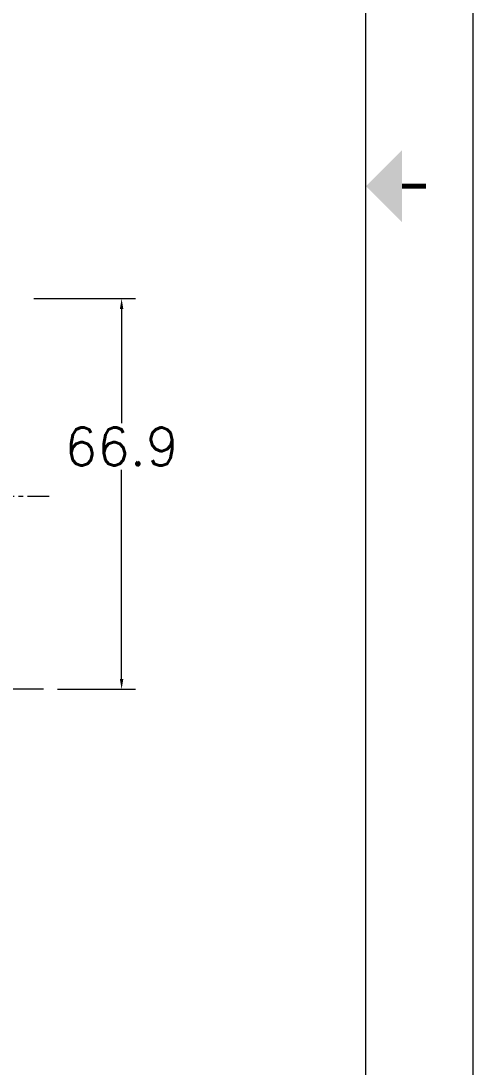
# Model space of a CAD drawing. Header units: inches. Extents: x 76 to 22091, y 292 to 17065.
# Drawn here: x 20125 to 22091, y 4845 to 9398 of the extents above; entities that cross this region are included whole.
import ezdxf
from ezdxf.enums import TextEntityAlignment as Align

# ---------------------------------------------------------------- set-up
doc = ezdxf.new("R2010")
doc.units = ezdxf.units.IN
doc.header["$MEASUREMENT"] = 0
doc.linetypes.add('CENTER', pattern=[50.8, 31.75, -6.35, 6.35, -6.35])
doc.layers.get('Defpoints').update_dxf_attribs({"lineweight": 5})
doc.layers.add('CAXA1', color=5, linetype='CENTER', lineweight=5)
doc.layers.add('Title Block', color=7, linetype='Continuous')
doc.styles.add('ACANSTS', font='romans.shx', dxfattribs={"height": 1})
doc.styles.add('Roman', font='romans')
doc.styles.get("Standard").update_dxf_attribs({"font": 'arial.ttf'})
doc.dimstyles.new('ISO-25', dxfattribs={"dimscale": 30, "dimtxt": 1.5, "dimasz": 1.5, "dimexe": 2, "dimexo": 2, "dimtad": 1, "dimtih": 1, "dimtoh": 1, "dimdec": 1, "dimlfac": 0.03937, "dimdsep": 46, "dimtxsty": 'Standard', "dimcen": 2.5, "dimclrd": 7, "dimclre": 7, "dimclrt": 7, "dimadec": 0, "dimazin": 0, "dimtfac": 1, "dimtdec": 1, "dimtmove": 0, "dimatfit": 3, "dimfxl": 1, "dimlwd": 5, "dimlwe": 5, "dimarcsym": 0})

# ---------------------------------------------------------------- blocks, each defined once
blk = doc.blocks.new('*D10')
at = {"color": 7, "linetype": 'Continuous', "lineweight": 5, "transparency": 16777216}
for p, q in [((20181.5, 8189.2), (20623.1, 8189.2)), ((20563.1, 8144.2), (20563.1, 7646.8)), ((20563.1, 6534.2), (20563.1, 7444.3)), ((20284, 6489.2), (20623.1, 6489.2))]:
    blk.add_line(p, q, dxfattribs=at)
at = {"color": 7, "transparency": 16777216}
for points in [[(20555.6, 8144.2), (20570.6, 8144.2), (20563.1, 8189.2)], [(20555.6, 6534.2), (20570.6, 6534.2), (20563.1, 6489.2)]]:
    blk.add_solid(points, dxfattribs=at)
at = {"layer": 'Defpoints', "color": 0, "transparency": 16777216}
for p in [(20121.5, 8189.2), (20224, 6489.2), (20563.1, 6489.2)]:
    blk.add_point(p, dxfattribs=at)
at = {"color": 7, "lineweight": 5, "transparency": 16777216, "insert": (20563.1, 7545.5), "char_height": 165, "attachment_point": 5, "style": 'Roman'}
blk.add_mtext('66.9', dxfattribs=at)
blk = doc.blocks.new('LONE STAR BLOWER TITLE BLOCK (SIZE A)')
at = {"layer": 'Title Block', "lineweight": 15}
for p, q in [((23.625, 0), (23.625, 18)), ((23.125, 0.5), (23.125, 17.5))]:
    blk.add_line(p, q, dxfattribs=at)
at = {"layer": 'Title Block', "lineweight": 15, "const_width": 0.0225}
blk.add_lwpolyline([(23.4062, 9), (23.2938, 9)], dxfattribs=at)
at = {"layer": 'Title Block', "lineweight": 15}
blk.add_solid([(23.2938, 8.8313), (23.2938, 9.1688), (23.125, 9)], dxfattribs=at)
at = {"layer": 'Title Block', "lineweight": 15, "style": 'ACANSTS'}
for tag, p, height in [('DRAWN_BY', (14.3692, 2.2855), 0.135), ('DRAWN_DATE', (15.5145, 2.2938), 0.135), ('DRAWING_SUBTITLE', (17.5134, 1.9768), 0.2025), ('CHECKED_BY', (14.3914, 1.9397), 0.135), ('CHECK_DATE', (15.4958, 1.9404), 0.135), ('ENGINEER', (14.3854, 1.6081), 0.135), ('ENG_DATE', (15.4868, 1.6029), 0.135), ('DRAWING_SUBTITLE', (17.5109, 1.5494), 0.2025), ('MANUFACTURING', (14.3811, 1.2706), 0.135), ('MFG_DATE', (15.4879, 1.2695), 0.135), ('CONTROL', (14.3811, 0.9331), 0.135), ('CONTROL_DATE', (15.4879, 0.932), 0.135), ('CAGE_CODE', (17.7275, 0.9163), 0.135), ('MODEL_FILE_NAME', (8.2952, 0.6111), 0.135), ('APPROVED_BY', (14.3698, 0.5685), 0.135), ('APPROVAL_DATE', (15.4796, 0.5615), 0.135)]:
    blk.add_attdef(tag, p, '', height=height, dxfattribs=at)
at = {"layer": 'Title Block', "lineweight": 15, "style": 'Roman', "flags": 8}
for tag, height, p in [('DWG_NUMBER', 0.2812, (18.9096, 1.1474)), ('SCALE', 0.135, (17.9035, 0.7041)), ('SHEETNUMBER', 0.135, (21.2556, 0.7041)), ('TOTA_SHEETS', 0.135, (21.8939, 0.7016))]:
    blk.add_attdef(tag, text='', height=height, dxfattribs=at).set_placement(p, align=Align.TOP_LEFT)
at = {"layer": 'Title Block', "lineweight": 15, "style": 'ACANSTS'}
blk.add_attdef('REVISION', text='', height=0.135, dxfattribs=at).set_placement((22.8495, 0.8933), align=Align.CENTER)

msp = doc.modelspace()

# ---------------------------------------------------------------- linework, layer by layer
at = {"color": 7, "lineweight": 5}
msp.add_line((20224.01, 6489.16), (16215.2, 6489.16), dxfattribs=at)
at = {"layer": 'CAXA1', "linetype": 'CENTER', "lineweight": 5, "ltscale": 3}
msp.add_line((16343.57, 7329.17), (20251.73, 7329.17), dxfattribs=at)

# ---------------------------------------------------------------- block references
at = {"xscale": 931.8648284389766, "yscale": 931.8648284389766, "zscale": 931.8648284389766}
msp.add_blockref('LONE STAR BLOWER TITLE BLOCK (SIZE A)', (75.77, 291.76), dxfattribs=at)

# ---------------------------------------------------------------- dimensions: what is measured, and where the dimension line sits
at = {"color": 7, "lineweight": 5}
dim = msp.add_linear_dim(base=(20563.13, 6489.16), p1=(20121.51, 8189.16), p2=(20224.01, 6489.16), angle=90, dimstyle='ISO-25', override={"dimtxt": 5.5, "dimpost": '\\X', "dimtxsty": 'Roman', "dimtmove": 1}, dxfattribs=at)
dim.commit()
dim.dimension.update_dxf_attribs({"geometry": '*D10', "text_midpoint": (20563.13, 7545.51), "dimtype": 160})

doc.saveas('drawing.dxf')
